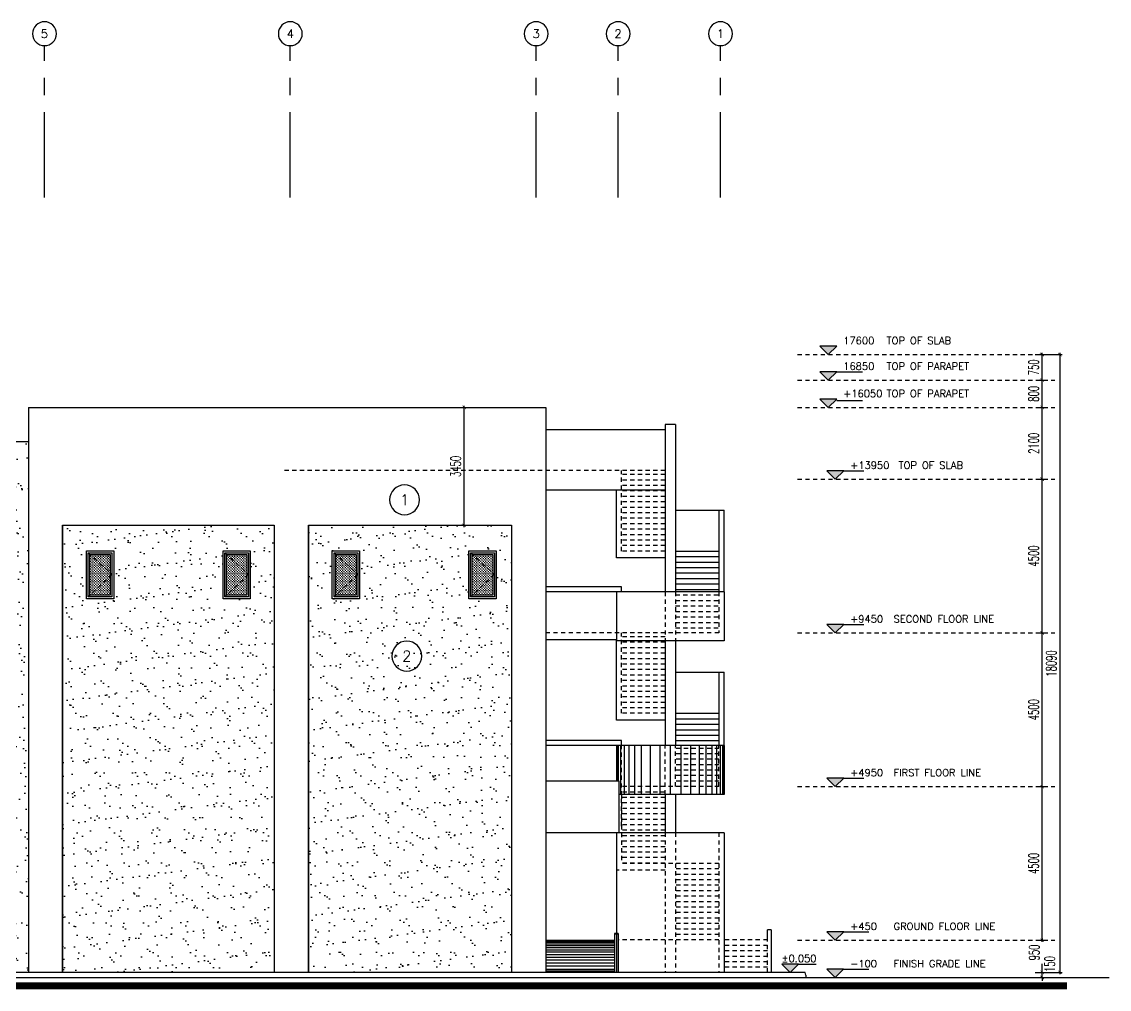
# Model space of a CAD drawing. Extents: x 417569 to 835280, y 43365 to 86819.
# Drawn here: x 417621.97 to 417653.82, y 43370.57 to 43398.9 of the extents above; entities that cross this region are included whole.
import ezdxf
from ezdxf.enums import TextEntityAlignment as Align

# ---------------------------------------------------------------- set-up
doc = ezdxf.new("R2010")
doc.units = 0
doc.header["$MEASUREMENT"] = 0
doc.header["$PDMODE"] = 3
doc.header["$PDSIZE"] = 0.1
doc.linetypes.add('CENTERX2', pattern=[4, 2.5, -0.5, 0.5, -0.5])
doc.linetypes.add('HIDDEN2', pattern=[0.1875, 0.125, -0.0625])
doc.layers.get('0').update_dxf_attribs({"linetype": 'CONTINUOUS'})
doc.layers.get('DEFPOINTS').update_dxf_attribs({"linetype": 'CONTINUOUS'})
for name, color, linetype in [('AX', 6, 'CONTINUOUS'), ('AX-CR', 2, 'CONTINUOUS'), ('AX-TXT', 2, 'CONTINUOUS'), ('AXES', 11, 'CENTERX2'), ('DIM-OUT', 4, 'CONTINUOUS'), ('EL', 2, 'CONTINUOUS'), ('EL-LEVS', 4, 'CONTINUOUS'), ('EL-LEVT', 4, 'CONTINUOUS'), ('Handrail', 4, 'CONTINUOUS'), ('HAT', 11, 'CONTINUOUS'), ('Hatch', 4, 'CONTINUOUS'), ('ROOF', 7, 'CONTINUOUS'), ('WALL', 2, 'CONTINUOUS'), ('WIN', 4, 'CONTINUOUS')]:
    doc.layers.add(name, color=color, linetype=linetype)
doc.styles.add('ROMANS', font='ROMANS.shx', dxfattribs={"width": 0.6})
doc.styles.add('S', font='ROMANS.SHX')
doc.dimstyles.new('STANDARD in', dxfattribs={"dimtxt": 0.3, "dimasz": 0.1, "dimexe": 0.07, "dimexo": 0.05, "dimgap": 0.1, "dimtad": 1, "dimdec": 0, "dimlfac": 1000, "dimzin": 0, "dimdsep": 46, "dimtxsty": 'ROMANS', "dimblk": 'ARCHTICK', "dimcen": 0.05, "dimdle": 0.05, "dimclrd": 4, "dimclre": 4, "dimclrt": 2, "dimadec": 0, "dimazin": 0, "dimtfac": 1, "dimtdec": 0, "dimtmove": 2, "dimatfit": 3, "dimldrblk": 'ARCHTICK', "dimfxl": 0, "dimtolj": 1, "dimtzin": 0, "dimarcsym": 0})
pattern_1 = [(37.50000000000001, (0, 0), (-0.02204767533836285, 0.6743883191546055), [0, -0.5319999999999999, 0, -0.595, 0, -0.56875]), (7.499999999999999, (0, 0), (0.6194218468437045, 0.987751122830409), [0, -0.287, 0, -0.4795, 0, -0.18375]), (327.5, (-0.4305, 0), (1.089949651613023, 0.001980668737937496), [0, -0.175, 0, -0.63, 0, -0.8225]), (317.5, (-0.4305, 0), (1.052144311600303, 0.3071864477269872), [0, -0.0875, 0, -0.413, 0, -0.4725])]

# ---------------------------------------------------------------- blocks, each defined once
blk = doc.blocks.new('_ARCHTICK')
at = {"color": 0, "linetype": 'ByBlock', "const_width": 0.15}
blk.add_lwpolyline([(-0.5, -0.5), (0.5, 0.5)], dxfattribs=at)
blk = doc.blocks.new('*D62')
at = {"layer": 'DEFPOINTS', "color": 0}
for p in [(417634.9295445171, 43387.60549321127), (417634.9295445172, 43387.60549321127), (417634.9295445172, 43384.15549321129)]:
    blk.add_point(p, dxfattribs=at)
at = {"layer": 'DIM-OUT', "color": 4, "lineweight": -2}
for p, q in [((417634.9295445172, 43384.10549321129), (417634.9295445172, 43387.65549321127)), ((417634.9795445171, 43387.60549321127), (417634.9995445172, 43387.60549321127)), ((417634.8795445172, 43384.15549321129), (417634.8595445172, 43384.15549321129))]:
    blk.add_line(p, q, dxfattribs=at)
at = {"layer": 'DIM-OUT', "color": 4, "lineweight": -2, "xscale": 0.1, "yscale": 0.1, "zscale": 0.1}
for p, rotation in [((417634.9295445172, 43387.60549321127), 90), ((417634.9295445172, 43384.15549321129), 270)]:
    blk.add_blockref('_ARCHTICK', p, dxfattribs=dict(at, rotation=rotation))
at = {"layer": 'DIM-OUT', "color": 2, "insert": (417634.6795445172, 43385.88049321134), "char_height": 0.3, "attachment_point": 5, "rotation": 90, "style": 'ROMANS'}
blk.add_mtext('\\A1;3450', dxfattribs=at)
blk = doc.blocks.new('AXU')
at = {"layer": 'AX-CR'}
blk.add_circle((0, 350), 350.0000000000014, dxfattribs=at)
at = {"layer": 'AX-TXT', "style": 'ROMANS'}
blk.add_attdef('AX', text='', height=250, dxfattribs=at).set_placement((0, 350), align=Align.MIDDLE)
blk = doc.blocks.new('EL-LEV1')
at = {"layer": 'EL-LEVS'}
blk.add_lwpolyline([(0, 0), (300, 300), (-300, 300)], close=True, dxfattribs=at)
blk.add_solid([(-300, 300), (300, 300), (0, 0)], dxfattribs=at)
at = {"layer": 'EL-LEVT', "style": 'S'}
for tag, p in [('+0000', (534.4857658797991, 369.2273060267325)), ('ELEVATION', (2089.131969895971, 369.2273060267325))]:
    blk.add_attdef(tag, p, '', height=260, dxfattribs=at)
blk = doc.blocks.new('*D70')
at = {"layer": 'DEFPOINTS', "color": 0}
for p in [(417651.6269014595, 43371.06549321125), (417651.8557027832, 43371.06549321125), (417651.6269014595, 43370.91549321124)]:
    blk.add_point(p, dxfattribs=at)
at = {"layer": 'DIM-OUT', "color": 4, "lineweight": -2}
for p, q in [((417651.6769014595, 43371.06549321125), (417651.9257027832, 43371.06549321125)), ((417651.8557027832, 43371.06549321125), (417651.8557027832, 43371.16549321125)), ((417651.8557027832, 43370.91549321124), (417651.8557027832, 43371.06549321125)), ((417651.6769014595, 43370.91549321124), (417651.9257027832, 43370.91549321124)), ((417651.8557027832, 43370.91549321124), (417651.8557027832, 43370.81549321124))]:
    blk.add_line(p, q, dxfattribs=at)
at = {"layer": 'DIM-OUT', "color": 4, "lineweight": -2, "xscale": 0.1, "yscale": 0.1, "zscale": 0.1}
for p, rotation in [((417651.8557027832, 43371.06549321125), 270), ((417651.8557027832, 43370.91549321124), 90)]:
    blk.add_blockref('_ARCHTICK', p, dxfattribs=dict(at, rotation=rotation))
at = {"layer": 'DIM-OUT', "color": 2, "insert": (417652.0757041754, 43371.30974560623), "char_height": 0.3, "attachment_point": 5, "rotation": 90, "style": 'ROMANS'}
blk.add_mtext('\\A1;150', dxfattribs=at)
blk = doc.blocks.new('*D71')
at = {"layer": 'DEFPOINTS', "color": 0}
for p in [(417651.6269014596, 43372.00549321128), (417651.8557027832, 43372.00549321128), (417651.6269014595, 43371.06549321125)]:
    blk.add_point(p, dxfattribs=at)
at = {"layer": 'DIM-OUT', "color": 4, "lineweight": -2}
for p, q in [((417651.6769014596, 43372.00549321128), (417651.9257027832, 43372.00549321128)), ((417651.8557027832, 43372.05549321129), (417651.8557027832, 43371.97918457793)), ((417651.8557027832, 43371.01549321125), (417651.8557027832, 43371.31632743507)), ((417651.6769014595, 43371.06549321125), (417651.9257027832, 43371.06549321125))]:
    blk.add_line(p, q, dxfattribs=at)
at = {"layer": 'DIM-OUT', "color": 4, "lineweight": -2, "xscale": 0.1, "yscale": 0.1, "zscale": 0.1}
for p, rotation in [((417651.8557027832, 43372.00549321128), 90), ((417651.8557027832, 43371.06549321125), 270)]:
    blk.add_blockref('_ARCHTICK', p, dxfattribs=dict(at, rotation=rotation))
at = {"layer": 'DIM-OUT', "color": 2, "insert": (417651.6218928564, 43371.64775600656), "char_height": 0.3, "attachment_point": 5, "rotation": 90, "style": 'ROMANS'}
blk.add_mtext('\\A1;950', dxfattribs=at)
blk = doc.blocks.new('*D72')
at = {"layer": 'DEFPOINTS', "color": 0}
for p in [(417651.6269014595, 43376.50549321128), (417651.8557027832, 43376.50549321128), (417651.6269014596, 43372.00549321128)]:
    blk.add_point(p, dxfattribs=at)
at = {"layer": 'DIM-OUT', "color": 4, "lineweight": -2}
for p, q in [((417651.6769014595, 43376.50549321128), (417651.9257027832, 43376.50549321128)), ((417651.8557027832, 43371.95549321128), (417651.8557027832, 43376.55549321128)), ((417651.6769014596, 43372.00549321128), (417651.9257027832, 43372.00549321128))]:
    blk.add_line(p, q, dxfattribs=at)
at = {"layer": 'DIM-OUT', "color": 4, "lineweight": -2, "xscale": 0.1, "yscale": 0.1, "zscale": 0.1}
for p, rotation in [((417651.8557027832, 43376.50549321128), 90), ((417651.8557027832, 43372.00549321128), 270)]:
    blk.add_blockref('_ARCHTICK', p, dxfattribs=dict(at, rotation=rotation))
at = {"layer": 'DIM-OUT', "color": 2, "insert": (417651.6057027832, 43374.25549321134), "char_height": 0.3, "attachment_point": 5, "rotation": 90, "style": 'ROMANS'}
blk.add_mtext('\\A1;4500', dxfattribs=at)
blk = doc.blocks.new('*D73')
at = {"layer": 'DEFPOINTS', "color": 0}
for p in [(417651.6269014595, 43381.00549321128), (417651.8557027832, 43381.00549321128), (417651.6269014595, 43376.50549321128)]:
    blk.add_point(p, dxfattribs=at)
at = {"layer": 'DIM-OUT', "color": 4, "lineweight": -2}
for p, q in [((417651.6769014595, 43381.00549321128), (417651.9257027832, 43381.00549321128)), ((417651.8557027832, 43376.45549321127), (417651.8557027832, 43381.05549321128)), ((417651.6769014595, 43376.50549321128), (417651.9257027832, 43376.50549321128))]:
    blk.add_line(p, q, dxfattribs=at)
at = {"layer": 'DIM-OUT', "color": 4, "lineweight": -2, "xscale": 0.1, "yscale": 0.1, "zscale": 0.1}
for p, rotation in [((417651.8557027832, 43381.00549321128), 90), ((417651.8557027832, 43376.50549321128), 270)]:
    blk.add_blockref('_ARCHTICK', p, dxfattribs=dict(at, rotation=rotation))
at = {"layer": 'DIM-OUT', "color": 2, "insert": (417651.6057027832, 43378.75549321134), "char_height": 0.3, "attachment_point": 5, "rotation": 90, "style": 'ROMANS'}
blk.add_mtext('\\A1;4500', dxfattribs=at)
blk = doc.blocks.new('*D74')
at = {"layer": 'DEFPOINTS', "color": 0}
for p in [(417651.6269014595, 43385.50549321128), (417651.8557027832, 43385.50549321128), (417651.6269014595, 43381.00549321128)]:
    blk.add_point(p, dxfattribs=at)
at = {"layer": 'DIM-OUT', "color": 4, "lineweight": -2}
for p, q in [((417651.6769014595, 43385.50549321128), (417651.9257027832, 43385.50549321128)), ((417651.8557027832, 43380.95549321127), (417651.8557027832, 43385.55549321128)), ((417651.6769014595, 43381.00549321128), (417651.9257027832, 43381.00549321128))]:
    blk.add_line(p, q, dxfattribs=at)
at = {"layer": 'DIM-OUT', "color": 4, "lineweight": -2, "xscale": 0.1, "yscale": 0.1, "zscale": 0.1}
for p, rotation in [((417651.8557027832, 43385.50549321128), 90), ((417651.8557027832, 43381.00549321128), 270)]:
    blk.add_blockref('_ARCHTICK', p, dxfattribs=dict(at, rotation=rotation))
at = {"layer": 'DIM-OUT', "color": 2, "insert": (417651.6057027832, 43383.25549321134), "char_height": 0.3, "attachment_point": 5, "rotation": 90, "style": 'ROMANS'}
blk.add_mtext('\\A1;4500', dxfattribs=at)
blk = doc.blocks.new('*D75')
at = {"layer": 'DEFPOINTS', "color": 0}
for p in [(417651.6269014595, 43387.60549321127), (417651.8557027832, 43387.60549321127), (417651.6269014595, 43385.50549321128)]:
    blk.add_point(p, dxfattribs=at)
at = {"layer": 'DIM-OUT', "color": 4, "lineweight": -2}
for p, q in [((417651.6769014595, 43387.60549321127), (417651.9257027832, 43387.60549321127)), ((417651.8557027832, 43385.45549321127), (417651.8557027832, 43387.65549321128)), ((417651.6769014595, 43385.50549321128), (417651.9257027832, 43385.50549321128))]:
    blk.add_line(p, q, dxfattribs=at)
at = {"layer": 'DIM-OUT', "color": 4, "lineweight": -2, "xscale": 0.1, "yscale": 0.1, "zscale": 0.1}
for p, rotation in [((417651.8557027832, 43387.60549321127), 90), ((417651.8557027832, 43385.50549321128), 270)]:
    blk.add_blockref('_ARCHTICK', p, dxfattribs=dict(at, rotation=rotation))
at = {"layer": 'DIM-OUT', "color": 2, "insert": (417651.6057027832, 43386.55549321134), "char_height": 0.3, "attachment_point": 5, "rotation": 90, "style": 'ROMANS'}
blk.add_mtext('\\A1;2100', dxfattribs=at)
blk = doc.blocks.new('*D76')
at = {"layer": 'DEFPOINTS', "color": 0}
for p in [(417651.6269014595, 43388.40549321128), (417651.8557027832, 43388.40549321128), (417651.6269014595, 43387.60549321127)]:
    blk.add_point(p, dxfattribs=at)
at = {"layer": 'DIM-OUT', "color": 4, "lineweight": -2}
for p, q in [((417651.6769014595, 43388.40549321128), (417651.9257027832, 43388.40549321128)), ((417651.8557027832, 43387.55549321127), (417651.8557027832, 43388.45549321128)), ((417651.6769014595, 43387.60549321127), (417651.9257027832, 43387.60549321127))]:
    blk.add_line(p, q, dxfattribs=at)
at = {"layer": 'DIM-OUT', "color": 4, "lineweight": -2, "xscale": 0.1, "yscale": 0.1, "zscale": 0.1}
for p, rotation in [((417651.8557027832, 43388.40549321128), 90), ((417651.8557027832, 43387.60549321127), 270)]:
    blk.add_blockref('_ARCHTICK', p, dxfattribs=dict(at, rotation=rotation))
at = {"layer": 'DIM-OUT', "color": 2, "insert": (417651.6057027832, 43388.00549321134), "char_height": 0.3, "attachment_point": 5, "rotation": 90, "style": 'ROMANS'}
blk.add_mtext('\\A1;800', dxfattribs=at)
blk = doc.blocks.new('*D77')
at = {"layer": 'DEFPOINTS', "color": 0}
for p in [(417651.5994962092, 43389.15549321129), (417651.5994962091, 43371.06549321124), (417652.3705632237, 43371.06549321124)]:
    blk.add_point(p, dxfattribs=at)
at = {"layer": 'DIM-OUT', "color": 4, "lineweight": -2}
for p, q in [((417651.6494962092, 43389.15549321129), (417652.4405632237, 43389.15549321129)), ((417652.3705632237, 43389.2054932113), (417652.3705632237, 43371.01549321124)), ((417651.6494962091, 43371.06549321124), (417652.4405632237, 43371.06549321124))]:
    blk.add_line(p, q, dxfattribs=at)
at = {"layer": 'DIM-OUT', "color": 4, "lineweight": -2, "xscale": 0.1, "yscale": 0.1, "zscale": 0.1}
for p, rotation in [((417652.3705632237, 43389.15549321129), 90), ((417652.3705632237, 43371.06549321124), 270)]:
    blk.add_blockref('_ARCHTICK', p, dxfattribs=dict(at, rotation=rotation))
at = {"layer": 'DIM-OUT', "color": 2, "insert": (417652.1205632237, 43380.11049321134), "char_height": 0.3, "attachment_point": 5, "rotation": 90, "style": 'ROMANS'}
blk.add_mtext('\\A1;18090', dxfattribs=at)
blk = doc.blocks.new('*D92')
at = {"layer": 'DEFPOINTS', "color": 0}
for p in [(417651.8557027832, 43389.15549321129), (417651.8557027832, 43389.15549321129), (417651.8557027832, 43388.40549321128)]:
    blk.add_point(p, dxfattribs=at)
at = {"layer": 'Hatch', "color": 4, "lineweight": -2}
for p, q in [((417651.8057027832, 43389.15549321129), (417651.7857027831, 43389.15549321129)), ((417651.8557027832, 43388.35549321127), (417651.8557027832, 43389.2054932113)), ((417651.8057027832, 43388.40549321128), (417651.7857027831, 43388.40549321128))]:
    blk.add_line(p, q, dxfattribs=at)
at = {"layer": 'Hatch', "color": 4, "lineweight": -2, "xscale": 0.1, "yscale": 0.1, "zscale": 0.1}
for p, rotation in [((417651.8557027832, 43389.15549321129), 90), ((417651.8557027832, 43388.40549321128), 270)]:
    blk.add_blockref('_ARCHTICK', p, dxfattribs=dict(at, rotation=rotation))
at = {"layer": 'Hatch', "color": 2, "insert": (417651.6057027832, 43388.78049321135), "char_height": 0.3, "attachment_point": 5, "rotation": 90, "style": 'ROMANS'}
blk.add_mtext('\\A1;750', dxfattribs=at)

msp = doc.modelspace()

# ---------------------------------------------------------------- hatches: boundary and pattern name
at = {"layer": 'Hatch'}
h = msp.add_hatch(dxfattribs=at)
h.set_pattern_fill('AR-SAND', color=256, scale=0.35, style=0)
h.set_pattern_definition(pattern_1)
h.paths.add_polyline_path([(417622.1635323817, 43386.60549321128), (417619.5635324054, 43386.60549321129), (417619.5635324054, 43371.06549321124), (417622.1635323816, 43371.06549321124)])
h.paths.add_polyline_path([(417620.4635324053, 43383.40549321128), (417621.2635324054, 43383.40549321128), (417621.2635324055, 43382.00549321128), (417620.4635324054, 43382.00549321128)], flags=16)
h = msp.add_hatch(dxfattribs=at)
h.set_pattern_fill('AR-SAND', color=256, scale=0.35, style=0)
h.set_pattern_definition(pattern_1)
h.paths.add_polyline_path([(417623.1635324054, 43384.1554932113), (417629.3635324055, 43384.1554932113), (417629.3635324055, 43371.06549321124), (417623.1635324054, 43371.06549321124)])
h.paths.add_polyline_path([(417627.8635324054, 43383.40549321128), (417628.6635324055, 43383.40549321128), (417628.6635324056, 43382.00549321128), (417627.8635324055, 43382.00549321128)], flags=16)
h.paths.add_polyline_path([(417623.8635324053, 43383.40549321128), (417624.6635324055, 43383.40549321128), (417624.6635324055, 43382.00549321128), (417623.8635324054, 43382.00549321128)], flags=16)
h = msp.add_hatch(dxfattribs=at)
h.set_pattern_fill('AR-SAND', color=256, scale=0.35, style=0)
h.set_pattern_definition(pattern_1)
h.paths.add_polyline_path([(417630.3641608061, 43384.1554932113), (417636.3135323818, 43384.15549321127), (417636.3135323817, 43371.06549321124), (417630.3641608061, 43371.06549321127)])
h.paths.add_polyline_path([(417635.0635324054, 43383.40549321128), (417635.8635324055, 43383.40549321128), (417635.8635324055, 43382.00549321128), (417635.0635324054, 43382.00549321128)], flags=16)
h.paths.add_polyline_path([(417631.0635324054, 43383.40549321128), (417631.8635324055, 43383.40549321128), (417631.8635324056, 43382.00549321128), (417631.0635324055, 43382.00549321128)], flags=16)
h = msp.add_hatch(dxfattribs=at)
h.set_pattern_fill('CROSS', color=11, scale=0.15, style=0)
h.set_pattern_definition([(0, (-110.1948982799076, -0.9442691283329623), (0.0375, 0.0375), [0.01875, -0.05624999999999999]), (90, (-110.1855232798844, -0.9536441283344175), (-0.03749999999999999, 0.0375), [0.01875, -0.05624999999999999])])
h.paths.add_polyline_path([(417623.983875799, 43383.30331252598), (417624.5795144283, 43383.30331252598), (417624.5795144284, 43382.10767389669), (417623.9838757991, 43382.10767389669)])
h = msp.add_hatch(dxfattribs=at)
h.set_pattern_fill('CROSS', color=11, scale=0.15, style=0)
h.set_pattern_definition([(0, (-106.1948982798494, -0.9442691283329623), (0.0375, 0.0375), [0.01875, -0.05624999999999999]), (90, (-106.1855232798262, -0.9536441283344175), (-0.03749999999999999, 0.0375), [0.01875, -0.05624999999999999])])
h.paths.add_polyline_path([(417627.9838757991, 43383.30331252598), (417628.5795144284, 43383.30331252598), (417628.5795144284, 43382.10767389669), (417627.9838757991, 43382.10767389669)])
h = msp.add_hatch(dxfattribs=at)
h.set_pattern_fill('CROSS', color=11, scale=0.15, style=0)
h.set_pattern_definition([(0, (-102.9948982798378, -0.9442691283329623), (0.0375, 0.0375), [0.01875, -0.05624999999999999]), (90, (-102.9855232798145, -0.9536441283344175), (-0.03749999999999999, 0.0375), [0.01875, -0.05624999999999999])])
h.paths.add_polyline_path([(417631.1838757991, 43383.30331252598), (417631.7795144284, 43383.30331252598), (417631.7795144285, 43382.10767389669), (417631.1838757991, 43382.10767389669)])
h = msp.add_hatch(dxfattribs=at)
h.set_pattern_fill('CROSS', color=11, scale=0.15, style=0)
h.set_pattern_definition([(0, (-98.994898279896, -0.9442691283329623), (0.0375, 0.0375), [0.01875, -0.05624999999999999]), (90, (-98.98552327987272, -0.9536441283344175), (-0.03749999999999999, 0.0375), [0.01875, -0.05624999999999999])])
h.paths.add_polyline_path([(417635.183875799, 43383.30331252598), (417635.7795144283, 43383.30331252598), (417635.7795144284, 43382.10767389669), (417635.1838757991, 43382.10767389669)])

# ---------------------------------------------------------------- linework, layer by layer
for p, q in [((417640.8135324054, 43386.95549321128), (417637.3135324054, 43386.95549321128)), ((417640.8135324054, 43385.18549321129), (417637.3135324055, 43385.18549321128)), ((417639.3885323926, 43383.2004847169), (417639.3885323926, 43385.18549321129)), ((417641.1135324055, 43384.6012876038), (417642.3885324054, 43384.60128760381)), ((417642.3885324054, 43384.6012876038), (417642.3885324054, 43382.20549321128)), ((417642.3885324054, 43384.60128760381), (417642.5385323935, 43384.60128760381)), ((417642.5385323935, 43382.20549321128), (417642.5385323935, 43384.60128760381)), ((417640.8135324055, 43383.20048471691), (417639.3885323926, 43383.2004847169)), ((417639.5385323809, 43382.35876423932), (417637.3135324056, 43382.35876423933)), ((417639.3885323925, 43382.20549321128), (417637.3135324054, 43382.20549321128)), ((417639.5385323809, 43382.20549321133), (417639.5385323809, 43382.35876423932)), ((417639.3885323923, 43380.80549321129), (417637.3135324054, 43380.80549321128)), ((417639.3885323926, 43378.4504847169), (417639.3885323926, 43380.80549321128)), ((417641.1135324055, 43379.8512876038), (417642.3885324054, 43379.85128760381)), ((417642.3885324054, 43379.8512876038), (417642.3885324054, 43377.70549321128)), ((417642.3885324054, 43379.85128760381), (417642.5385323935, 43379.85128760381)), ((417642.5385323935, 43377.70549321128), (417642.5385323935, 43379.85128760381)), ((417640.8135324055, 43378.45048471691), (417639.3885323926, 43378.4504847169)), ((417639.5385323809, 43377.85876423932), (417637.3135324056, 43377.85876423933)), ((417639.5385323809, 43377.85876423932), (417637.3135324056, 43377.85876423933)), ((417639.3885323926, 43377.70549321128), (417637.3135324056, 43377.70549321128)), ((417639.5385323809, 43377.70549321133), (417639.5385323809, 43377.85876423932)), ((417639.5385323809, 43377.70549321133), (417639.5385323809, 43377.85876423932)), ((417639.3885323924, 43375.16528375617), (417639.3885323924, 43375.15549321127))]:
    msp.add_line(p, q)
at = {"color": 11, "linetype": 'HIDDEN2'}
for p, q in [((417640.8135324054, 43385.75549321128), (417629.5840566053, 43385.75549321117)), ((417639.5385323809, 43383.4004847169), (417639.5385323809, 43385.75549321128)), ((417640.8135324054, 43385.64048471695), (417639.5385323809, 43385.64048471695)), ((417640.8135324054, 43385.48048471694), (417639.5385323809, 43385.48048471694)), ((417640.8135324054, 43385.32048471694), (417639.5385323809, 43385.32048471694)), ((417640.8135324054, 43385.16048471694), (417639.5385323809, 43385.16048471694)), ((417640.8135324054, 43385.00048471693), (417639.5385323809, 43385.00048471693)), ((417640.8135324054, 43384.84048471693), (417639.5385323809, 43384.84048471693)), ((417640.8135324054, 43384.68048471693), (417639.5385323809, 43384.68048471693)), ((417640.8135324054, 43384.52048471692), (417639.5385323809, 43384.52048471692)), ((417640.8135324054, 43384.36048471692), (417639.5385323809, 43384.36048471692)), ((417640.8135324054, 43384.20048471692), (417639.5385323809, 43384.20048471692)), ((417640.8135324054, 43384.04048471691), (417639.5385323809, 43384.04048471691)), ((417640.8135324054, 43383.88048471691), (417639.5385323809, 43383.88048471691)), ((417640.8135324054, 43383.72048471691), (417639.5385323809, 43383.72048471691)), ((417640.8135324054, 43383.5604847169), (417639.5385323809, 43383.5604847169)), ((417640.8135324054, 43383.4004847169), (417639.5385323809, 43383.4004847169)), ((417640.8135324054, 43382.20549321128), (417640.8135324054, 43380.77496361627)), ((417641.1135324055, 43382.20549321128), (417641.1135324055, 43380.77496361627)), ((417642.3885324054, 43382.20549321128), (417642.3885324053, 43381.00549321129)), ((417641.1135324055, 43382.11808471689), (417642.3885324054, 43382.11808471689)), ((417641.1135324055, 43381.95728471689), (417642.3885324054, 43381.95728471689)), ((417641.1135324055, 43381.79648471689), (417642.3885324054, 43381.79648471689)), ((417641.1135324055, 43381.63568471689), (417642.3885324054, 43381.63568471689)), ((417641.1135324055, 43381.4748847169), (417642.3885324054, 43381.4748847169)), ((417641.1135324055, 43381.3140847169), (417642.3885324054, 43381.3140847169)), ((417642.3885324053, 43381.00549321128), (417637.3135324054, 43381.00549321128)), ((417639.5385323809, 43378.6504847169), (417639.5385323809, 43381.00549321128)), ((417640.8135324054, 43380.89048471695), (417639.5385323809, 43380.89048471695)), ((417641.1135324055, 43381.1532847169), (417642.3885324054, 43381.1532847169)), ((417640.8135324054, 43380.73048471694), (417639.5385323809, 43380.73048471694)), ((417640.8135324054, 43380.57048471694), (417639.5385323809, 43380.57048471694)), ((417640.8135324054, 43380.41048471694), (417639.5385323809, 43380.41048471694)), ((417640.8135324054, 43380.25048471693), (417639.5385323809, 43380.25048471693)), ((417640.8135324054, 43380.09048471693), (417639.5385323809, 43380.09048471693)), ((417640.8135324054, 43379.93048471693), (417639.5385323809, 43379.93048471693)), ((417640.8135324054, 43379.77048471692), (417639.5385323809, 43379.77048471692)), ((417640.8135324054, 43379.61048471692), (417639.5385323809, 43379.61048471692)), ((417640.8135324054, 43379.45048471692), (417639.5385323809, 43379.45048471692)), ((417640.8135324054, 43379.29048471691), (417639.5385323809, 43379.29048471691)), ((417640.8135324054, 43379.13048471691), (417639.5385323809, 43379.13048471691)), ((417640.8135324054, 43378.97048471691), (417639.5385323809, 43378.97048471691)), ((417640.8135324054, 43378.8104847169), (417639.5385323809, 43378.8104847169)), ((417640.8135324054, 43378.6504847169), (417639.5385323809, 43378.6504847169)), ((417639.5385323809, 43375.35048471695), (417639.5385323809, 43377.70549321133)), ((417640.8135324051, 43376.27496361627), (417640.8135324054, 43377.70549321125)), ((417641.1135324054, 43376.50549321128), (417641.1135324055, 43377.70549321125)), ((417642.3885324054, 43376.50549321128), (417642.3885324054, 43377.70549321128)), ((417642.3885324054, 43377.6254932113), (417641.1135324053, 43377.6254932113)), ((417642.3885324054, 43377.4654932113), (417641.1135324053, 43377.4654932113)), ((417642.3885324054, 43377.30549321129), (417641.1135324053, 43377.30549321129)), ((417642.3885324054, 43377.30549321129), (417641.1135324053, 43377.30549321129)), ((417642.3885324054, 43377.30549321129), (417641.1135324053, 43377.30549321129)), ((417642.3885324054, 43377.14549321129), (417641.1135324053, 43377.14549321129)), ((417642.3885324054, 43376.98549321129), (417641.1135324053, 43376.98549321129)), ((417642.3885324054, 43376.82549321128), (417641.1135324053, 43376.82549321128)), ((417642.3885324054, 43376.50549321128), (417639.5385323809, 43376.50549321128)), ((417642.3885324054, 43376.66549321128), (417641.1135324053, 43376.66549321128)), ((417640.8135324052, 43376.34549321128), (417639.5385323809, 43376.34549321128)), ((417639.5385323809, 43376.27496361627), (417639.5385323808, 43374.25549321129)), ((417640.8135324052, 43376.18549321128), (417639.5385323809, 43376.18549321128)), ((417640.8135324052, 43376.02549321127), (417639.5385323809, 43376.02549321127)), ((417640.8135324052, 43375.86549321127), (417639.5385323809, 43375.86549321127)), ((417640.8135324052, 43375.70549321127), (417639.5385323809, 43375.70549321127)), ((417640.8135324052, 43375.54549321126), (417639.5385323809, 43375.54549321126)), ((417640.8135324052, 43375.38549321126), (417639.5385323809, 43375.38549321126)), ((417640.8135324052, 43375.22549321126), (417639.5385323809, 43375.22549321126)), ((417640.8135324055, 43375.15549321128), (417640.8135324055, 43371.06549321125)), ((417641.1135324055, 43375.15549321128), (417641.1135324055, 43371.06549321125)), ((417642.3885324054, 43375.15549321128), (417642.3885324054, 43371.06549321125)), ((417640.8135324052, 43375.06549321125), (417639.5385323809, 43375.06549321125)), ((417640.8135324052, 43374.90549321125), (417639.5385323809, 43374.90549321125)), ((417640.8135324052, 43374.74549321125), (417639.5385323809, 43374.74549321125)), ((417640.8135324052, 43374.58549321124), (417639.5385323809, 43374.58549321124)), ((417640.8135324052, 43374.42549321124), (417639.5385323809, 43374.42549321124)), ((417640.8135324052, 43374.26549321123), (417639.5385323809, 43374.26549321123)), ((417642.3885324055, 43374.2554932113), (417639.5385323809, 43374.2554932113)), ((417640.8135324055, 43374.05549321129), (417639.3885323924, 43374.0554932113)), ((417642.3885324055, 43374.09549321129), (417641.1135324055, 43374.09549321129)), ((417642.3885324055, 43373.93549321129), (417641.1135324055, 43373.93549321129)), ((417642.3885324055, 43373.77549321129), (417641.1135324055, 43373.77549321129)), ((417642.3885324055, 43373.61549321128), (417641.1135324055, 43373.61549321128)), ((417642.3885324055, 43373.45549321128), (417641.1135324055, 43373.45549321128)), ((417642.3885324055, 43373.29549321128), (417641.1135324055, 43373.29549321128)), ((417642.3885324055, 43373.13549321127), (417641.1135324055, 43373.13549321127)), ((417642.3885324055, 43372.97549321127), (417641.1135324055, 43372.97549321127)), ((417642.3885324055, 43372.81549321127), (417641.1135324055, 43372.81549321127)), ((417642.3885324055, 43372.65549321126), (417641.1135324055, 43372.65549321126)), ((417642.3885324055, 43372.49549321126), (417641.1135324055, 43372.49549321126)), ((417642.3885324055, 43372.33549321126), (417641.1135324055, 43372.33549321126)), ((417642.3885324055, 43372.01549321125), (417639.4335323935, 43372.01549321126)), ((417642.3885324055, 43372.17549321125), (417641.1135324055, 43372.17549321125)), ((417643.8135323936, 43372.01549321125), (417642.5385323936, 43372.01549321125)), ((417643.8135323937, 43371.06549321125), (417643.8135323935, 43372.01549321125)), ((417643.8135323936, 43371.85549321125), (417642.5385323936, 43371.85549321125)), ((417643.8135323936, 43371.69549321124), (417642.5385323936, 43371.69549321124)), ((417643.8135323936, 43371.53549321124), (417642.5385323936, 43371.53549321124)), ((417643.8135323936, 43371.37549321124), (417642.5385323936, 43371.37549321124)), ((417643.8135323936, 43371.21549321123), (417642.5385323936, 43371.21549321123))]:
    msp.add_line(p, q, dxfattribs=at)
at = {"layer": 'AXES'}
for p, q in [((417622.6346850178, 43393.7534857569), (417622.6346850178, 43398.19914277189)), ((417629.8346850178, 43393.7534857569), (417629.8346850178, 43398.19914277189)), ((417637.0346850178, 43393.7534857569), (417637.0346850178, 43398.19914277189)), ((417639.4346850178, 43393.7534857569), (417639.4346850178, 43398.19914277189)), ((417642.4346850179, 43393.7534857569), (417642.4346850178, 43398.19914277189))]:
    msp.add_line(p, q, dxfattribs=at)
at = {"layer": 'EL', "color": 6}
for p, q in [((417622.1635323817, 43387.60549321128), (417622.1635323816, 43371.06549321124)), ((417622.1635323817, 43387.60549321129), (417637.3135324055, 43387.60549321128)), ((417637.3135324055, 43387.60549321128), (417637.3135324054, 43371.06549321124)), ((417623.1635324054, 43384.1554932113), (417629.3635324055, 43384.1554932113)), ((417623.1635324054, 43384.1554932113), (417623.1635324054, 43371.06549321124)), ((417629.3635324055, 43384.1554932113), (417629.3635324055, 43371.06549321124)), ((417630.3641608061, 43384.1554932113), (417636.3135323817, 43384.15549321129)), ((417630.3641608061, 43384.1554932113), (417630.3641608061, 43371.06549321124)), ((417636.3135323817, 43384.15549321129), (417636.3135323817, 43371.06549321124))]:
    msp.add_line(p, q, dxfattribs=at)
at = {"layer": 'EL', "color": 4}
for p, q in [((417641.1135324055, 43383.4004847169), (417642.3885324054, 43383.4004847169)), ((417641.1135324055, 43383.24048471689), (417642.3885324054, 43383.24048471689)), ((417641.1135324055, 43383.08048471689), (417642.3885324054, 43383.08048471689)), ((417641.1135324055, 43382.92048471689), (417642.3885324054, 43382.92048471689)), ((417641.1135324055, 43382.76048471688), (417642.3885324054, 43382.76048471688)), ((417641.1135324055, 43382.60048471688), (417642.3885324054, 43382.60048471688)), ((417641.1135324055, 43382.43968471688), (417642.3885324054, 43382.43968471688)), ((417641.1135324055, 43382.27888471688), (417642.3885324054, 43382.27888471688)), ((417641.1135324055, 43378.6504847169), (417642.3885324054, 43378.6504847169)), ((417641.1135324055, 43378.49048471689), (417642.3885324054, 43378.49048471689)), ((417641.1135324055, 43378.33048471689), (417642.3885324054, 43378.33048471689)), ((417641.1135324055, 43378.17048471689), (417642.3885324054, 43378.17048471689)), ((417641.1135324055, 43378.01048471688), (417642.3885324054, 43378.01048471688)), ((417641.1135324055, 43377.85048471688), (417642.3885324054, 43377.85048471688))]:
    msp.add_line(p, q, dxfattribs=at)
at = {"layer": 'EL'}
for p, q in [((417639.3885323926, 43382.20549321128), (417639.3885323924, 43380.77496361627)), ((417642.5385323936, 43382.20549321128), (417639.3885323926, 43382.20549321128)), ((417642.5385323935, 43382.20549321128), (417642.5385323936, 43380.77496361626)), ((417642.5385323936, 43380.77496361627), (417639.3885323924, 43380.77496361627)), ((417639.3885323926, 43377.70549321128), (417639.3885323924, 43376.66528375616)), ((417642.5385323936, 43377.70549321128), (417639.3885323926, 43377.70549321128)), ((417642.5385323935, 43377.70549321128), (417642.5385323936, 43376.27496361626)), ((417642.5385323936, 43376.27496361627), (417639.4635324054, 43376.27496361628)), ((417639.4335323935, 43372.20549321128), (417639.3335323935, 43372.20549321129)), ((417639.3335323936, 43372.20549321129), (417639.3335323936, 43372.18505707422)), ((417639.4335323935, 43372.18505707421), (417639.3335323935, 43372.18505707421)), ((417639.4335323935, 43372.20549321129), (417639.4335323935, 43372.18505707422))]:
    msp.add_line(p, q, dxfattribs=at)
at = {"layer": 'EL', "color": 6}
msp.add_lwpolyline([(417637.3135324055, 43375.16528375617), (417639.4635324054, 43375.16528375618), (417639.4635324054, 43376.66528375617), (417637.3135324055, 43376.66528375617)], dxfattribs=at)
at = {"layer": 'EL-LEVS', "color": 11, "linetype": 'HIDDEN2'}
for p, q in [((417644.6935570219, 43389.15549321128), (417652.2240025029, 43389.15549321128)), ((417644.6935570219, 43388.40549321128), (417652.2240025029, 43388.40549321128)), ((417644.6935570219, 43387.60549321127), (417652.2240025029, 43387.60549321127)), ((417644.6935570219, 43385.50549321128), (417652.2240025029, 43385.50549321128)), ((417644.6935570219, 43381.00549321128), (417652.2240025029, 43381.00549321128)), ((417644.6935570219, 43376.50549321128), (417652.2240025029, 43376.50549321128)), ((417644.6935570219, 43372.00549321128), (417652.2240025029, 43372.00549321128))]:
    msp.add_line(p, q, dxfattribs=at)
at = {"layer": 'EL-LEVS'}
for p, q in [((417645.8365574798, 43388.65072685615), (417646.5936738338, 43388.65072685615)), ((417645.8365574798, 43387.81316709242), (417646.5936738338, 43387.81316709242)), ((417646.0413077543, 43381.25072685614), (417646.6346238887, 43381.25072685614)), ((417646.0413077543, 43376.75072685614), (417646.6346238887, 43376.75072685614)), ((417646.0413077543, 43372.25072685613), (417646.7775057611, 43372.25072685613)), ((417644.7275668872, 43371.31072685611), (417645.2365345277, 43371.31072685611)), ((417646.0406535488, 43371.15811003368), (417646.7810339384, 43371.15811003368))]:
    msp.add_line(p, q, dxfattribs=at)
at = {"layer": 'EL-LEVS', "color": 4}
msp.add_line((417646.0413077543, 43385.75072685614), (417646.6346238887, 43385.75072685614), dxfattribs=at)
at = {"layer": 'Handrail'}
for p, q in [((417639.3335323935, 43372.18505707421), (417639.3335323935, 43371.06549321124)), ((417639.4335323935, 43372.18505707421), (417639.4335323935, 43371.06549321124))]:
    msp.add_line(p, q, dxfattribs=at)
at = {"layer": 'HAT', "color": 11}
for p, q in [((417639.4024996316, 43377.70549321127), (417639.4024996315, 43376.66528375616)), ((417639.4374211229, 43377.70549321127), (417639.4374211227, 43376.66528375616)), ((417639.507262748, 43377.70549321127), (417639.5072627478, 43376.27496361626)), ((417639.6120258644, 43377.70549321127), (417639.6120258642, 43376.27496361626)), ((417639.7517091146, 43377.70549321127), (417639.7517091144, 43376.27496361626)), ((417639.9193295579, 43377.70549321127), (417639.9193295577, 43376.27496361626)), ((417640.1148871941, 43377.70549321127), (417640.114887194, 43376.27496361626)), ((417640.3733021573, 43377.70549321127), (417640.3733021571, 43376.27496361626)), ((417640.6597629128, 43377.70549321127), (417640.6597629127, 43376.27496361626)), ((417640.9635323931, 43377.70549321127), (417640.9635323929, 43376.27496361626)), ((417641.2673018734, 43377.70549321127), (417641.2673018735, 43376.27496361626)), ((417641.5537626289, 43377.70549321127), (417641.5537626291, 43376.27496361626)), ((417641.8121775921, 43377.70549321127), (417641.8121775922, 43376.27496361626)), ((417642.0077352283, 43377.70549321127), (417642.0077352285, 43376.27496361626)), ((417642.1753556716, 43377.70549321127), (417642.1753556718, 43376.27496361626)), ((417642.3150389218, 43377.70549321127), (417642.315038922, 43376.27496361626)), ((417642.4198020382, 43377.70549321127), (417642.4198020384, 43376.27496361626)), ((417642.4896436633, 43377.70549321127), (417642.4896436635, 43376.27496361626)), ((417642.5245651546, 43377.70549321127), (417642.5245651548, 43376.27496361626)), ((417637.3135324054, 43372.00549321128), (417639.3335323936, 43372.00549321129)), ((417637.3135324054, 43371.98012210557), (417639.3335323936, 43371.98012210558)), ((417637.3135324054, 43371.95471963879), (417639.3335323936, 43371.9547196388)), ((417637.3135324054, 43371.90394606631), (417639.3335323936, 43371.90394606632)), ((417637.3135324054, 43371.85317249382), (417639.3335323936, 43371.85317249383)), ((417637.3135324054, 43371.79606398517), (417639.3335323936, 43371.79606398518)), ((417637.3135324054, 43371.72625424313), (417639.3335323936, 43371.72625424314)), ((417637.3135324054, 43371.66914573449), (417639.3335323936, 43371.66914573449)), ((417637.3135324054, 43371.58663475906), (417639.3335323936, 43371.58663475906)), ((417637.3135324054, 43371.51277383792), (417639.3335323936, 43371.51277383793)), ((417637.3135324054, 43371.43363762318), (417639.3335323936, 43371.43363762319)), ((417637.3135324054, 43371.34922514189), (417639.3335323936, 43371.34922514189)), ((417637.3135324054, 43371.25953736698), (417639.3335323936, 43371.25953736699)), ((417637.3135324054, 43371.164573812), (417639.3335323936, 43371.16457381201)), ((417637.3135324054, 43371.11181601119), (417639.3335323936, 43371.11181601119))]:
    msp.add_line(p, q, dxfattribs=at)
at = {"layer": 'Hatch'}
for p, q in [((417643.9135323817, 43372.31549321126), (417643.8135323935, 43372.31549321125)), ((417643.8135323936, 43372.01549321125), (417643.8135323935, 43372.31549321125)), ((417643.8135323936, 43370.91549321125), (417653.8193338679, 43370.91549321125))]:
    msp.add_line(p, q, dxfattribs=at)
for points in [[(417623.1635324054, 43384.1554932113), (417629.3635324055, 43384.1554932113), (417629.3635324055, 43371.06549321124), (417623.1635324054, 43371.06549321124)], [(417630.3641608061, 43384.1554932113), (417636.3135323818, 43384.15549321127), (417636.3135323817, 43371.06549321124), (417630.3641608061, 43371.06549321127)]]:
    msp.add_lwpolyline(points, close=True, dxfattribs=at)
at = {"layer": 'ROOF'}
for p, q in [((417640.8135324054, 43376.27496361627), (417640.8135324055, 43375.15549321128)), ((417641.1135324055, 43376.27496361627), (417641.1135324055, 43375.15549321128))]:
    msp.add_line(p, q, dxfattribs=at)
at = {"layer": 'WALL'}
for p, q in [((417640.8135324054, 43387.10549321127), (417640.8135324054, 43382.20549321128)), ((417641.1135324054, 43387.10549321127), (417640.8135324054, 43387.10549321127)), ((417641.1135324054, 43387.10549321127), (417641.1135324055, 43382.20549321128)), ((417619.5635324054, 43386.60549321129), (417622.1635323816, 43386.60549321128)), ((417640.8135324054, 43380.77496361627), (417640.8135324054, 43377.70549321128)), ((417641.1135324054, 43380.77496361627), (417641.1135324055, 43377.70549321128)), ((417642.5385323936, 43375.15549321128), (417639.3885323924, 43375.15549321127)), ((417639.3885323924, 43375.15549321127), (417639.3885323925, 43372.20549321129)), ((417642.5385323936, 43375.15549321128), (417642.5385323936, 43371.06549321125)), ((417643.9135323817, 43372.31549321126), (417643.9135323818, 43371.06549321126))]:
    msp.add_line(p, q, dxfattribs=at)
at = {"layer": 'WALL', "color": 4}
for p, q in [((417644.9353392353, 43370.98374866296), (417644.9149030983, 43371.06549321125)), ((417644.9353392353, 43370.98374866296), (417644.9353392353, 43370.91549321125)), ((417575.2244503761, 43370.91549321125), (417652.5843113466, 43370.91549321124))]:
    msp.add_line(p, q, dxfattribs=at)
at = {"layer": 'WALL', "const_width": 0.2043613707165109}
msp.add_lwpolyline([(417575.2244503761, 43370.67411389246), (417652.5843113466, 43370.67411389246)], dxfattribs=at)
at = {"layer": 'WIN', "linetype": 'HIDDEN2'}
for p, q in [((417623.914622748, 43383.3544028686), (417624.6124420628, 43382.72075800879)), ((417627.9146227481, 43383.3544028686), (417628.6124420629, 43382.72075800879)), ((417631.1146227481, 43383.3544028686), (417631.8124420629, 43382.72075800879)), ((417635.114622748, 43383.3544028686), (417635.8124420628, 43382.72075800879)), ((417624.6124420628, 43382.72075800879), (417623.9146227481, 43382.05658355396)), ((417628.6124420629, 43382.72075800879), (417627.9146227482, 43382.05658355396)), ((417631.8124420629, 43382.72075800879), (417631.1146227482, 43382.05658355396)), ((417635.8124420628, 43382.72075800879), (417635.1146227481, 43382.05658355396))]:
    msp.add_line(p, q, dxfattribs=at)
at = {"layer": 'WIN'}
for p, q in [((417639.3885323937, 43372.18505707422), (417639.3885323936, 43371.99131875646)), ((417639.3885323937, 43372.18505707422), (417639.3885323937, 43371.06549321124)), ((417639.3885323936, 43372.18505707421), (417639.3885323936, 43371.06549321124)), ((417644.9149030983, 43371.06549321124), (417612.378559202, 43371.06549321124))]:
    msp.add_line(p, q, dxfattribs=at)
at = {"layer": 'WIN', "color": 4}
for points in [[(417623.8635324053, 43383.40549321128), (417624.6635324055, 43383.40549321128), (417624.6635324055, 43382.00549321128), (417623.8635324054, 43382.00549321128)], [(417627.8635324054, 43383.40549321128), (417628.6635324055, 43383.40549321128), (417628.6635324056, 43382.00549321128), (417627.8635324055, 43382.00549321128)], [(417631.0635324054, 43383.40549321128), (417631.8635324055, 43383.40549321128), (417631.8635324056, 43382.00549321128), (417631.0635324055, 43382.00549321128)], [(417635.0635324054, 43383.40549321128), (417635.8635324055, 43383.40549321128), (417635.8635324055, 43382.00549321128), (417635.0635324054, 43382.00549321128)]]:
    msp.add_lwpolyline(points, close=True, dxfattribs=at)
at = {"layer": 'WIN'}
for points in [[(417623.914622748, 43383.3544028686), (417624.6124420628, 43383.3544028686), (417624.6124420628, 43382.05658355396), (417623.9146227481, 43382.05658355396)], [(417623.9657130907, 43383.30331252592), (417624.5613517201, 43383.30331252592), (417624.5613517201, 43382.10767389664), (417623.9657130908, 43382.10767389664)], [(417627.9146227481, 43383.3544028686), (417628.6124420628, 43383.3544028686), (417628.6124420629, 43382.05658355396), (417627.9146227482, 43382.05658355396)], [(417627.9657130908, 43383.30331252592), (417628.5613517201, 43383.30331252592), (417628.5613517202, 43382.10767389664), (417627.9657130908, 43382.10767389664)], [(417631.1146227481, 43383.3544028686), (417631.8124420628, 43383.3544028686), (417631.8124420629, 43382.05658355396), (417631.1146227482, 43382.05658355396)], [(417631.1657130908, 43383.30331252592), (417631.7613517201, 43383.30331252592), (417631.7613517202, 43382.10767389664), (417631.1657130909, 43382.10767389664)], [(417635.114622748, 43383.3544028686), (417635.8124420628, 43383.3544028686), (417635.8124420628, 43382.05658355396), (417635.1146227481, 43382.05658355396)], [(417635.1657130907, 43383.30331252592), (417635.7613517201, 43383.30331252592), (417635.7613517201, 43382.10767389664), (417635.1657130908, 43382.10767389664)]]:
    msp.add_lwpolyline(points, close=True, dxfattribs=at)

# ---------------------------------------------------------------- block references
at = {"layer": 'AX'}
ref = msp.add_blockref('AXU', (417622.6346850178, 43398.19914277189), dxfattribs=dict(at, xscale=-0.001000000047497451, yscale=0.0009999999892897904, zscale=0.001))
ref.add_attrib('AX', '5', dxfattribs={"layer": 'AX-TXT', "height": 0.25, "style": 'ROMANS'}).set_placement((417622.6346850178, 43398.5491427719), align=Align.MIDDLE)
ref = msp.add_blockref('AXU', (417629.8346850178, 43398.19914277189), dxfattribs=dict(at, xscale=-0.001000000047497451, yscale=0.0009999999892897904, zscale=0.001))
ref.add_attrib('AX', '4', dxfattribs={"layer": 'AX-TXT', "height": 0.25, "style": 'ROMANS'}).set_placement((417629.8346850178, 43398.5491427719), align=Align.MIDDLE)
ref = msp.add_blockref('AXU', (417637.0346850178, 43398.19914277189), dxfattribs=dict(at, xscale=-0.001000000047497451, yscale=0.0009999999892897904, zscale=0.001))
ref.add_attrib('AX', '3', dxfattribs={"layer": 'AX-TXT', "height": 0.25, "style": 'ROMANS'}).set_placement((417637.0346850178, 43398.5491427719), align=Align.MIDDLE)
ref = msp.add_blockref('AXU', (417639.4346850178, 43398.19914277189), dxfattribs=dict(at, xscale=-0.001000000047497451, yscale=0.0009999999892897904, zscale=0.001))
ref.add_attrib('AX', '2', dxfattribs={"layer": 'AX-TXT', "height": 0.25, "style": 'ROMANS'}).set_placement((417639.4346850178, 43398.5491427719), align=Align.MIDDLE)
ref = msp.add_blockref('AXU', (417642.4346850178, 43398.19914277189), dxfattribs=dict(at, xscale=-0.001000000047497451, yscale=0.0009999999892897904, zscale=0.001))
ref.add_attrib('AX', '1', dxfattribs={"layer": 'AX-TXT', "height": 0.25, "style": 'ROMANS'}).set_placement((417642.4346850178, 43398.5491427719), align=Align.MIDDLE)
ref = msp.add_blockref('AXU', (417633.1811894269, 43384.46351910249), dxfattribs=dict(at, xscale=-0.001250000059371814, yscale=0.001249999986612238, zscale=0.00125))
ref.add_attrib('AX', '1', dxfattribs={"layer": 'AX-TXT', "height": 0.3125, "style": 'ROMANS'}).set_placement((417633.1811894269, 43384.9010191025), align=Align.MIDDLE)
ref = msp.add_blockref('AXU', (417633.2462046339, 43379.88983308188), dxfattribs=dict(at, xscale=-0.001250000059371814, yscale=0.001249999986612238, zscale=0.00125))
ref.add_attrib('AX', '2', dxfattribs={"layer": 'AX-TXT', "height": 0.3125, "style": 'ROMANS'}).set_placement((417633.2462046339, 43380.32733308189), align=Align.MIDDLE)
at = {"layer": 'EL-LEVS', "xscale": 0.0008174454828660436, "yscale": 0.0008174454828660436, "zscale": 0.0008174454828660436}
for p, values in [((417645.591323835, 43389.15549321128), {'+0000': '17600', 'ELEVATION': 'TOP OF SLAB'}), ((417645.591323835, 43388.40549321128), {'+0000': '16850', 'ELEVATION': 'TOP OF PARAPET'}), ((417645.591323835, 43387.60549321127), {'+0000': '+16050', 'ELEVATION': 'TOP OF PARAPET'}), ((417645.7960741095, 43381.00549321128), {'+0000': '+9450', 'ELEVATION': 'SECOND FLOOR LINE'}), ((417645.7960741095, 43376.50549321128), {'+0000': '+4950', 'ELEVATION': 'FIRST FLOOR LINE'}), ((417645.7960741095, 43372.00549321128), {'+0000': '+450', 'ELEVATION': 'GROUND FLOOR LINE'}), ((417645.7954199039, 43370.91287638881), {'+0000': '-100', 'ELEVATION': 'FINISH GRADE LINE'})]:
    msp.add_blockref('EL-LEV1', p, dxfattribs=at).add_auto_attribs(values)
at = {"layer": 'EL-LEVS', "color": 4, "xscale": 0.0008174454828660436, "yscale": 0.0008174454828660436, "zscale": 0.0008174454828660436}
msp.add_blockref('EL-LEV1', (417645.7960741095, 43385.50549321128), dxfattribs=at).add_auto_attribs({'+0000': '+13950', 'ELEVATION': ' TOP OF SLAB'})
at = {"layer": 'EL-LEVS'}
ref = msp.add_blockref('EL-LEV1', (417644.4741775956, 43371.06549321124), dxfattribs=dict(at, xscale=0.0008174454828660436, yscale=0.0008174454828660436, zscale=0.0008174454828660436))
ref.add_attrib('+0000', '%%P0.050', (417644.2256153701, 43371.36731640471), dxfattribs={"layer": 'EL-LEVT', "height": 0.2125358255451714, "style": 'S'})

# ---------------------------------------------------------------- dimensions: what is measured, and where the dimension line sits
at = {"layer": 'DIM-OUT'}
for base, p1, p2, angle, picture, middle in [((417652.3705632237, 43371.06549321124), (417651.5994962092, 43389.15549321129), (417651.5994962091, 43371.06549321124), 90, '*D77', (417652.1205632237, 43380.11049321134)), ((417651.8557027832, 43388.40549321128), (417651.6269014595, 43387.60549321127), (417651.6269014595, 43388.40549321128), 270, '*D76', (417651.6057027832, 43388.00549321134)), ((417634.9295445172, 43387.60549321127), (417634.9295445172, 43384.15549321129), (417634.9295445171, 43387.60549321127), 90, '*D62', (417634.6795445172, 43385.88049321134)), ((417651.8557027832, 43387.60549321127), (417651.6269014595, 43385.50549321128), (417651.6269014595, 43387.60549321127), 270, '*D75', (417651.6057027832, 43386.55549321134)), ((417651.8557027832, 43385.50549321128), (417651.6269014595, 43381.00549321128), (417651.6269014595, 43385.50549321128), 270, '*D74', (417651.6057027832, 43383.25549321134)), ((417651.8557027832, 43381.00549321128), (417651.6269014595, 43376.50549321128), (417651.6269014595, 43381.00549321128), 270, '*D73', (417651.6057027832, 43378.75549321134)), ((417651.8557027832, 43376.50549321128), (417651.6269014596, 43372.00549321128), (417651.6269014595, 43376.50549321128), 270, '*D72', (417651.6057027832, 43374.25549321134))]:
    dim = msp.add_linear_dim(base=base, p1=p1, p2=p2, angle=angle, dimstyle='STANDARD in', dxfattribs=at)
    dim.commit()
    dim.dimension.update_dxf_attribs({"geometry": picture, "text_midpoint": middle})
dim = msp.add_linear_dim(base=(417651.8557027832, 43372.00549321128), p1=(417651.6269014595, 43371.06549321125), p2=(417651.6269014596, 43372.00549321128), angle=270, text='950', dimstyle='STANDARD in', dxfattribs=at)
dim.commit()
dim.dimension.update_dxf_attribs({"geometry": '*D71', "text_midpoint": (417651.6218928564, 43371.64775600656), "dimtype": 160})
dim = msp.add_linear_dim(base=(417651.8557027832, 43371.06549321125), p1=(417651.6269014595, 43370.91549321124), p2=(417651.6269014595, 43371.06549321125), angle=270, dimstyle='STANDARD in', dxfattribs=at)
dim.commit()
dim.dimension.update_dxf_attribs({"geometry": '*D70', "text_midpoint": (417652.0757041754, 43371.30974560623), "dimtype": 160})
at = {"layer": 'Hatch'}
dim = msp.add_linear_dim(base=(417651.8557027832, 43389.15549321129), p1=(417651.8557027832, 43388.40549321128), p2=(417651.8557027832, 43389.15549321129), angle=90, dimstyle='STANDARD in', dxfattribs=at)
dim.commit()
dim.dimension.update_dxf_attribs({"geometry": '*D92', "text_midpoint": (417651.6057027832, 43388.78049321135)})

doc.saveas('drawing.dxf')
